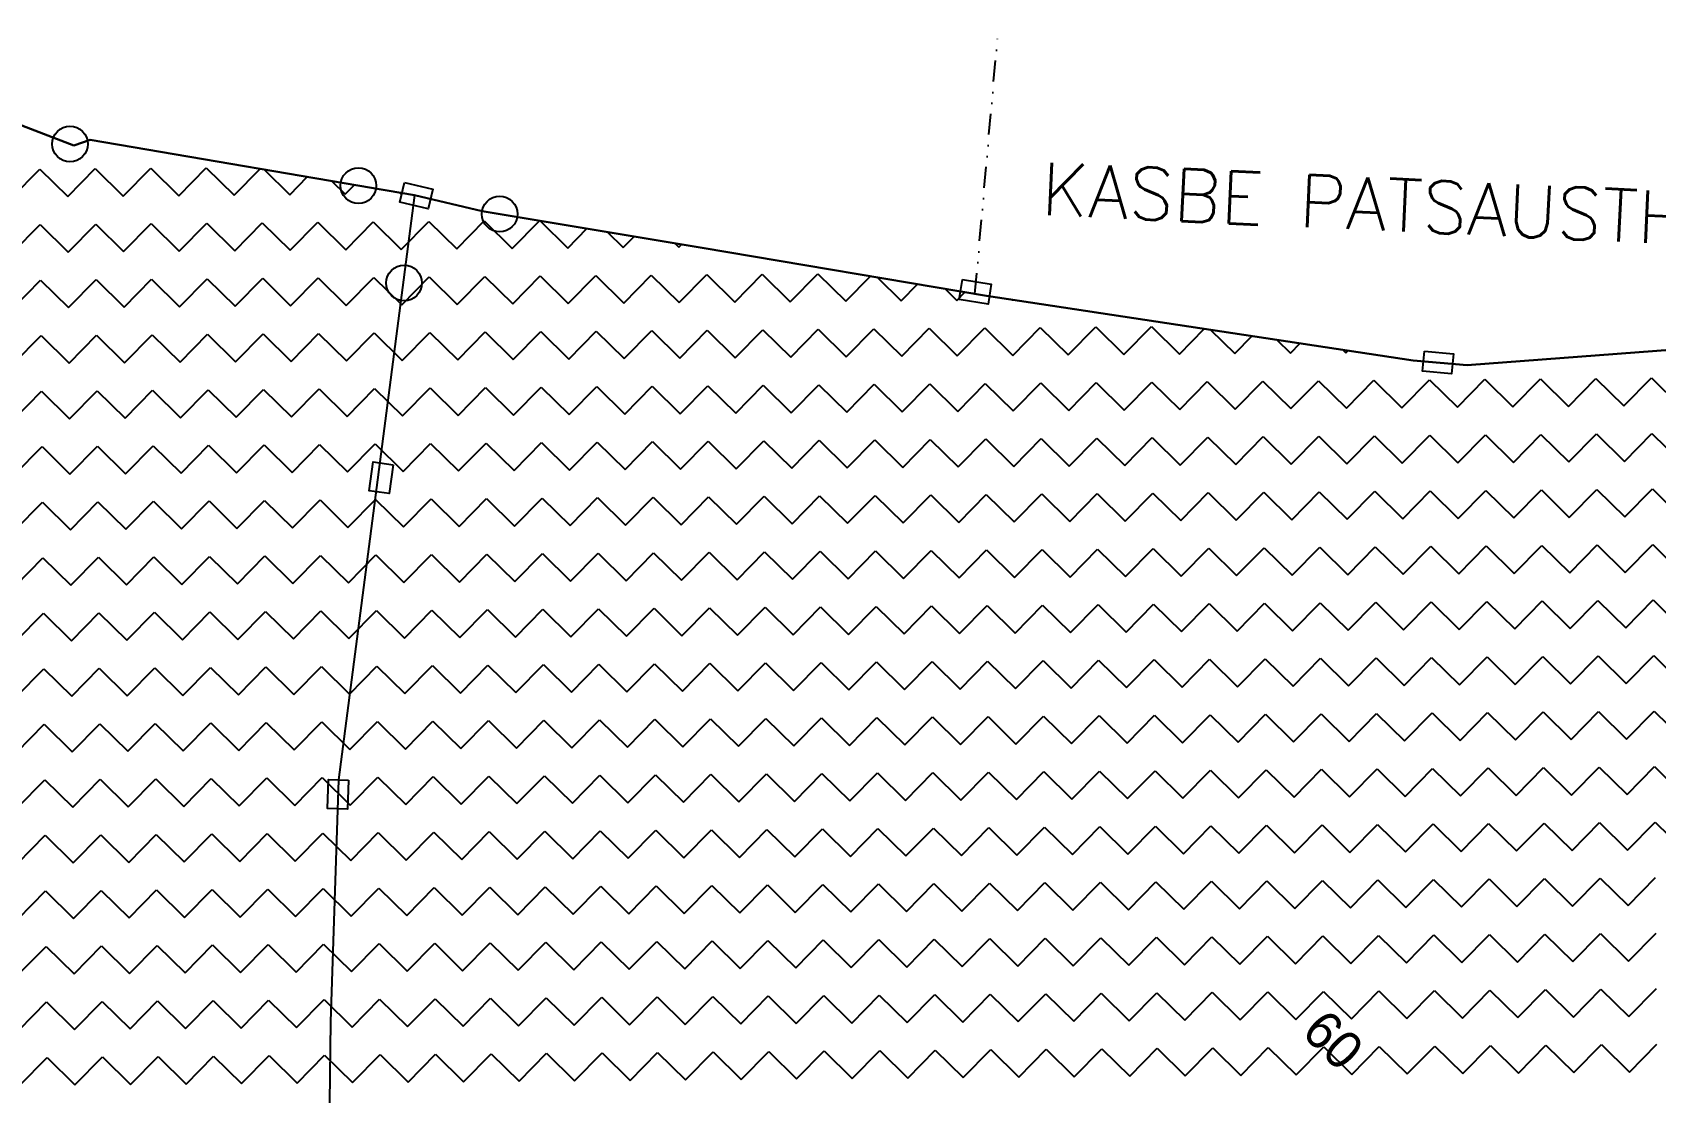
# Model space of a CAD drawing. Header units: metres. Extents: x 342804 to 346854, y 1762918 to 1765966.
# Drawn here: x 345422 to 345808.8, y 1765347.6 to 1765600.2 of the extents above; entities that cross this region are included whole.
import ezdxf

# ---------------------------------------------------------------- set-up
doc = ezdxf.new("R2010")
doc.units = ezdxf.units.M
doc.header["$MEASUREMENT"] = 0
doc.linetypes.add('DIVIDE', pattern=[1.25, 0.5, -0.25, 0, -0.25, 0, -0.25])
for name, color, linetype in [('POLY_HATCH', 12, 'Continuous'), ('POLY_PARCEL', 6, 'Continuous'), ('TEXT_MAPOUT', 7, 'Continuous'), ('TEXT_PARCEL', 7, 'Continuous'), ('V_BOUND_LINE', 7, 'Continuous'), ('V_DIVIDE_LINE', 7, 'DIVIDE')]:
    doc.layers.add(name, color=color, linetype=linetype)
doc.styles.get("Standard").update_dxf_attribs({"font": 'simplex.shx'})
doc.styles.add('TEXT_MAP', font='')
doc.styles.get('TEXT_MAP').set_extended_font_data('Kruti Dev 050')

msp = doc.modelspace()

# ---------------------------------------------------------------- linework, layer by layer
for points in [[(345510.63, 1765564.46), (345517.39, 1765562.87), (345516.29, 1765558.19), (345509.53, 1765559.78)], [(345643.61, 1765541.31), (345650.47, 1765540.25), (345649.74, 1765535.5), (345642.87, 1765536.57)], [(345753.71, 1765524.25), (345760.63, 1765523.62), (345760.19, 1765518.83), (345753.27, 1765519.47)], [(345507.94, 1765497.19), (345506.97, 1765490.31), (345502.21, 1765490.98), (345503.18, 1765497.86)], [(345497.32, 1765422.05), (345497.09, 1765415.11), (345492.29, 1765415.26), (345492.52, 1765422.2)]]:
    msp.add_lwpolyline(points, close=True)
for centre in [(345430.93, 1765573.63), (345499.67, 1765563.71), (345533.32, 1765556.94), (345510.55, 1765540.51)]:
    msp.add_circle(centre, 4.25)
at = {"layer": 'POLY_HATCH'}
for p, q in [((345431.83, 1765573.28), (345417.4, 1765578.84)), ((345435.74, 1765574.62), (345431.83, 1765573.28)), ((345513.02, 1765561.43), (345435.74, 1765574.62)), ((345529.19, 1765557.63), (345513.02, 1765561.43)), ((345581.58, 1765548.87), (345529.19, 1765557.63)), ((345649.33, 1765537.45), (345581.58, 1765548.87)), ((345751.04, 1765522.08), (345649.33, 1765537.45)), ((345763.94, 1765520.9), (345751.04, 1765522.08)), ((345820.57, 1765525.25), (345763.94, 1765520.9))]:
    msp.add_line(p, q, dxfattribs=at)
at = {"layer": 'POLY_HATCH', "linetype": 'Continuous'}
for p, q in [((345417.15, 1765560.99), (345423.71, 1765567.66)), ((345423.71, 1765567.66), (345430.38, 1765561.1)), ((345430.38, 1765561.1), (345436.94, 1765567.77)), ((345436.94, 1765567.77), (345443.61, 1765561.21)), ((345443.61, 1765561.21), (345450.17, 1765567.88)), ((345450.17, 1765567.88), (345456.84, 1765561.32)), ((345456.84, 1765561.32), (345463.4, 1765567.98)), ((345463.4, 1765567.98), (345470.07, 1765561.42)), ((345470.07, 1765561.42), (345476.25, 1765567.71)), ((345477.19, 1765567.55), (345483.3, 1765561.53)), ((345483.3, 1765561.53), (345487.49, 1765565.79)), ((345493.33, 1765564.79), (345496.53, 1765561.64)), ((345496.53, 1765561.64), (345498.73, 1765563.87)), ((345509.47, 1765562.04), (345509.76, 1765561.75)), ((345509.76, 1765561.75), (345509.97, 1765561.96)), ((345417.26, 1765547.76), (345423.82, 1765554.43)), ((345423.82, 1765554.43), (345430.49, 1765547.87)), ((345430.49, 1765547.87), (345437.05, 1765554.54)), ((345437.05, 1765554.54), (345443.72, 1765547.98)), ((345443.72, 1765547.98), (345450.28, 1765554.65)), ((345450.28, 1765554.65), (345456.95, 1765548.09)), ((345456.95, 1765548.09), (345463.51, 1765554.75)), ((345463.51, 1765554.75), (345470.18, 1765548.19)), ((345470.18, 1765548.19), (345476.74, 1765554.86)), ((345476.74, 1765554.86), (345483.41, 1765548.3)), ((345483.41, 1765548.3), (345489.97, 1765554.97)), ((345489.97, 1765554.97), (345496.64, 1765548.41)), ((345496.64, 1765548.41), (345503.2, 1765555.08)), ((345503.2, 1765555.08), (345509.87, 1765548.52)), ((345509.87, 1765548.52), (345516.43, 1765555.19)), ((345516.43, 1765555.19), (345523.1, 1765548.63)), ((345523.1, 1765548.63), (345529.66, 1765555.3)), ((345529.66, 1765555.3), (345536.33, 1765548.74)), ((345536.33, 1765548.74), (345542.84, 1765555.35)), ((345542.97, 1765555.33), (345549.56, 1765548.84)), ((345549.56, 1765548.84), (345554.11, 1765553.46)), ((345559.05, 1765552.64), (345562.79, 1765548.95)), ((345562.79, 1765548.95), (345565.38, 1765551.58)), ((345575.12, 1765549.95), (345576.02, 1765549.06)), ((345576.02, 1765549.06), (345576.65, 1765549.7)), ((345430.6, 1765534.64), (345437.16, 1765541.31)), ((345437.16, 1765541.31), (345443.83, 1765534.75)), ((345443.83, 1765534.75), (345450.39, 1765541.42)), ((345450.39, 1765541.42), (345457.06, 1765534.86)), ((345457.06, 1765534.86), (345463.62, 1765541.52)), ((345463.62, 1765541.52), (345470.29, 1765534.96)), ((345470.29, 1765534.96), (345476.85, 1765541.63)), ((345476.85, 1765541.63), (345483.52, 1765535.07)), ((345483.52, 1765535.07), (345490.08, 1765541.74)), ((345490.08, 1765541.74), (345496.75, 1765535.18)), ((345496.75, 1765535.18), (345503.31, 1765541.85)), ((345503.31, 1765541.85), (345509.98, 1765535.29)), ((345509.98, 1765535.29), (345516.54, 1765541.96)), ((345516.54, 1765541.96), (345523.21, 1765535.4)), ((345523.21, 1765535.4), (345529.77, 1765542.07)), ((345529.77, 1765542.07), (345536.44, 1765535.51)), ((345536.44, 1765535.51), (345543, 1765542.18)), ((345543, 1765542.18), (345549.67, 1765535.61)), ((345549.67, 1765535.61), (345556.23, 1765542.28)), ((345556.23, 1765542.28), (345562.9, 1765535.72)), ((345562.9, 1765535.72), (345569.46, 1765542.39)), ((345569.46, 1765542.39), (345576.13, 1765535.83)), ((345576.13, 1765535.83), (345582.69, 1765542.5)), ((345582.69, 1765542.5), (345589.36, 1765535.94)), ((345589.36, 1765535.94), (345595.92, 1765542.61)), ((345595.92, 1765542.61), (345602.59, 1765536.05)), ((345602.59, 1765536.05), (345609.15, 1765542.72)), ((345609.15, 1765542.72), (345615.82, 1765536.16)), ((345615.82, 1765536.16), (345621.68, 1765542.11)), ((345623.41, 1765541.82), (345629.05, 1765536.27)), ((345417.37, 1765534.53), (345423.93, 1765541.2)), ((345423.93, 1765541.2), (345430.6, 1765534.64)), ((345629.05, 1765536.27), (345632.93, 1765540.21)), ((345639.5, 1765539.11), (345642.28, 1765536.37)), ((345642.28, 1765536.37), (345644.19, 1765538.32)), ((345655.47, 1765536.52), (345655.51, 1765536.48)), ((345655.51, 1765536.48), (345655.54, 1765536.51)), ((345629.16, 1765523.04), (345635.72, 1765529.71)), ((345635.72, 1765529.71), (345642.39, 1765523.14)), ((345642.39, 1765523.14), (345648.95, 1765529.81)), ((345648.95, 1765529.81), (345655.62, 1765523.25)), ((345655.62, 1765523.25), (345662.18, 1765529.92)), ((345662.18, 1765529.92), (345668.85, 1765523.36)), ((345668.85, 1765523.36), (345675.41, 1765530.03)), ((345675.41, 1765530.03), (345682.08, 1765523.47)), ((345682.08, 1765523.47), (345688.64, 1765530.14)), ((345688.64, 1765530.14), (345695.31, 1765523.58)), ((345417.48, 1765521.3), (345424.04, 1765527.97)), ((345424.04, 1765527.97), (345430.71, 1765521.41)), ((345430.71, 1765521.41), (345437.27, 1765528.08)), ((345437.27, 1765528.08), (345443.94, 1765521.52)), ((345443.94, 1765521.52), (345450.5, 1765528.19)), ((345450.5, 1765528.19), (345457.17, 1765521.62)), ((345457.17, 1765521.62), (345463.73, 1765528.29)), ((345463.73, 1765528.29), (345470.4, 1765521.73)), ((345470.4, 1765521.73), (345476.96, 1765528.4)), ((345476.96, 1765528.4), (345483.63, 1765521.84)), ((345483.63, 1765521.84), (345490.19, 1765528.51)), ((345490.19, 1765528.51), (345496.86, 1765521.95)), ((345496.86, 1765521.95), (345503.42, 1765528.62)), ((345503.42, 1765528.62), (345510.09, 1765522.06)), ((345510.09, 1765522.06), (345516.65, 1765528.73)), ((345516.65, 1765528.73), (345523.32, 1765522.17)), ((345523.32, 1765522.17), (345529.88, 1765528.84)), ((345529.88, 1765528.84), (345536.55, 1765522.28)), ((345536.55, 1765522.28), (345543.11, 1765528.95)), ((345543.11, 1765528.95), (345549.78, 1765522.38)), ((345549.78, 1765522.38), (345556.34, 1765529.05)), ((345556.34, 1765529.05), (345563.01, 1765522.49)), ((345563.01, 1765522.49), (345569.57, 1765529.16)), ((345569.57, 1765529.16), (345576.24, 1765522.6)), ((345576.24, 1765522.6), (345582.8, 1765529.27)), ((345582.8, 1765529.27), (345589.47, 1765522.71)), ((345589.47, 1765522.71), (345596.03, 1765529.38)), ((345596.03, 1765529.38), (345602.7, 1765522.82)), ((345602.7, 1765522.82), (345609.26, 1765529.49)), ((345609.26, 1765529.49), (345615.93, 1765522.93)), ((345615.93, 1765522.93), (345622.49, 1765529.6)), ((345622.49, 1765529.6), (345629.16, 1765523.04)), ((345695.31, 1765523.58), (345701.24, 1765529.61)), ((345702.75, 1765529.38), (345708.54, 1765523.69)), ((345708.54, 1765523.69), (345712.67, 1765527.88)), ((345718.51, 1765527), (345721.77, 1765523.8)), ((345721.77, 1765523.8), (345724.09, 1765526.16)), ((345734.28, 1765524.62), (345735, 1765523.9)), ((345735, 1765523.9), (345735.52, 1765524.43)), ((345417.59, 1765508.07), (345424.15, 1765514.74)), ((345424.15, 1765514.74), (345430.82, 1765508.18)), ((345430.82, 1765508.18), (345437.38, 1765514.85)), ((345437.38, 1765514.85), (345444.05, 1765508.29)), ((345444.05, 1765508.29), (345450.61, 1765514.96)), ((345450.61, 1765514.96), (345457.28, 1765508.39)), ((345457.28, 1765508.39), (345463.84, 1765515.06)), ((345463.84, 1765515.06), (345470.51, 1765508.5)), ((345470.51, 1765508.5), (345477.07, 1765515.17)), ((345477.07, 1765515.17), (345483.74, 1765508.61)), ((345483.74, 1765508.61), (345490.3, 1765515.28)), ((345490.3, 1765515.28), (345496.97, 1765508.72)), ((345496.97, 1765508.72), (345503.53, 1765515.39)), ((345503.53, 1765515.39), (345510.2, 1765508.83)), ((345510.2, 1765508.83), (345516.76, 1765515.5)), ((345516.76, 1765515.5), (345523.43, 1765508.94)), ((345523.43, 1765508.94), (345529.99, 1765515.61)), ((345529.99, 1765515.61), (345536.66, 1765509.05)), ((345536.66, 1765509.05), (345543.22, 1765515.72)), ((345543.22, 1765515.72), (345549.89, 1765509.15)), ((345549.89, 1765509.15), (345556.45, 1765515.82)), ((345556.45, 1765515.82), (345563.12, 1765509.26)), ((345563.12, 1765509.26), (345569.68, 1765515.93)), ((345569.68, 1765515.93), (345576.35, 1765509.37)), ((345576.35, 1765509.37), (345582.91, 1765516.04)), ((345582.91, 1765516.04), (345589.58, 1765509.48)), ((345589.58, 1765509.48), (345596.14, 1765516.15)), ((345596.14, 1765516.15), (345602.81, 1765509.59)), ((345602.81, 1765509.59), (345609.37, 1765516.26)), ((345609.37, 1765516.26), (345616.04, 1765509.7)), ((345616.04, 1765509.7), (345622.6, 1765516.37)), ((345622.6, 1765516.37), (345629.27, 1765509.81)), ((345629.27, 1765509.81), (345635.83, 1765516.48)), ((345635.83, 1765516.48), (345642.5, 1765509.91)), ((345642.5, 1765509.91), (345649.06, 1765516.58)), ((345649.06, 1765516.58), (345655.73, 1765510.02)), ((345655.73, 1765510.02), (345662.29, 1765516.69)), ((345662.29, 1765516.69), (345668.96, 1765510.13)), ((345668.96, 1765510.13), (345675.52, 1765516.8)), ((345675.52, 1765516.8), (345682.19, 1765510.24)), ((345682.19, 1765510.24), (345688.75, 1765516.91)), ((345688.75, 1765516.91), (345695.42, 1765510.35)), ((345695.42, 1765510.35), (345701.98, 1765517.02)), ((345701.98, 1765517.02), (345708.65, 1765510.46)), ((345708.65, 1765510.46), (345715.21, 1765517.13)), ((345715.21, 1765517.13), (345721.88, 1765510.57)), ((345721.88, 1765510.57), (345728.44, 1765517.23)), ((345728.44, 1765517.23), (345735.11, 1765510.67)), ((345735.11, 1765510.67), (345741.67, 1765517.34)), ((345741.67, 1765517.34), (345748.34, 1765510.78)), ((345748.34, 1765510.78), (345754.9, 1765517.45)), ((345754.9, 1765517.45), (345761.57, 1765510.89)), ((345761.57, 1765510.89), (345768.13, 1765517.56)), ((345768.13, 1765517.56), (345774.8, 1765511)), ((345774.8, 1765511), (345781.36, 1765517.67)), ((345781.36, 1765517.67), (345788.03, 1765511.11)), ((345788.03, 1765511.11), (345794.59, 1765517.78)), ((345794.59, 1765517.78), (345801.26, 1765511.22)), ((345801.26, 1765511.22), (345807.82, 1765517.89)), ((345807.82, 1765517.89), (345814.49, 1765511.33)), ((345550, 1765495.92), (345556.56, 1765502.59)), ((345556.56, 1765502.59), (345563.23, 1765496.03)), ((345563.23, 1765496.03), (345569.79, 1765502.7)), ((345569.79, 1765502.7), (345576.46, 1765496.14)), ((345576.46, 1765496.14), (345583.02, 1765502.81)), ((345583.02, 1765502.81), (345589.69, 1765496.25)), ((345589.69, 1765496.25), (345596.25, 1765502.92)), ((345596.25, 1765502.92), (345602.92, 1765496.36)), ((345602.92, 1765496.36), (345609.48, 1765503.03)), ((345609.48, 1765503.03), (345616.15, 1765496.47)), ((345616.15, 1765496.47), (345622.71, 1765503.14)), ((345622.71, 1765503.14), (345629.38, 1765496.58)), ((345629.38, 1765496.58), (345635.94, 1765503.25)), ((345635.94, 1765503.25), (345642.61, 1765496.68)), ((345642.61, 1765496.68), (345649.17, 1765503.35)), ((345649.17, 1765503.35), (345655.84, 1765496.79)), ((345655.84, 1765496.79), (345662.4, 1765503.46)), ((345662.4, 1765503.46), (345669.07, 1765496.9)), ((345669.07, 1765496.9), (345675.63, 1765503.57)), ((345675.63, 1765503.57), (345682.3, 1765497.01)), ((345682.3, 1765497.01), (345688.86, 1765503.68)), ((345688.86, 1765503.68), (345695.53, 1765497.12)), ((345695.53, 1765497.12), (345702.09, 1765503.79)), ((345702.09, 1765503.79), (345708.76, 1765497.23)), ((345708.76, 1765497.23), (345715.32, 1765503.9)), ((345715.32, 1765503.9), (345721.99, 1765497.34)), ((345721.99, 1765497.34), (345728.55, 1765504)), ((345728.55, 1765504), (345735.22, 1765497.44)), ((345735.22, 1765497.44), (345741.78, 1765504.11)), ((345741.78, 1765504.11), (345748.45, 1765497.55)), ((345748.45, 1765497.55), (345755.01, 1765504.22)), ((345755.01, 1765504.22), (345761.68, 1765497.66)), ((345761.68, 1765497.66), (345768.24, 1765504.33)), ((345768.24, 1765504.33), (345774.91, 1765497.77)), ((345774.91, 1765497.77), (345781.47, 1765504.44)), ((345781.47, 1765504.44), (345788.14, 1765497.88)), ((345788.14, 1765497.88), (345794.7, 1765504.55)), ((345794.7, 1765504.55), (345801.37, 1765497.99)), ((345801.37, 1765497.99), (345807.93, 1765504.66)), ((345807.93, 1765504.66), (345814.6, 1765498.1)), ((345417.7, 1765494.84), (345424.26, 1765501.51)), ((345424.26, 1765501.51), (345430.93, 1765494.95)), ((345430.93, 1765494.95), (345437.49, 1765501.62)), ((345437.49, 1765501.62), (345444.16, 1765495.06)), ((345444.16, 1765495.06), (345450.72, 1765501.73)), ((345450.72, 1765501.73), (345457.39, 1765495.16)), ((345457.39, 1765495.16), (345463.95, 1765501.83)), ((345463.95, 1765501.83), (345470.62, 1765495.27)), ((345470.62, 1765495.27), (345477.18, 1765501.94)), ((345477.18, 1765501.94), (345483.85, 1765495.38)), ((345483.85, 1765495.38), (345490.41, 1765502.05)), ((345490.41, 1765502.05), (345497.08, 1765495.49)), ((345497.08, 1765495.49), (345503.64, 1765502.16)), ((345503.64, 1765502.16), (345510.31, 1765495.6)), ((345510.31, 1765495.6), (345516.87, 1765502.27)), ((345516.87, 1765502.27), (345523.54, 1765495.71)), ((345523.54, 1765495.71), (345530.1, 1765502.38)), ((345530.1, 1765502.38), (345536.77, 1765495.82)), ((345536.77, 1765495.82), (345543.33, 1765502.49)), ((345543.33, 1765502.49), (345550, 1765495.92)), ((345748.56, 1765484.32), (345755.12, 1765490.99)), ((345755.12, 1765490.99), (345761.79, 1765484.43)), ((345761.79, 1765484.43), (345768.35, 1765491.1)), ((345768.35, 1765491.1), (345775.02, 1765484.54)), ((345775.02, 1765484.54), (345781.58, 1765491.21)), ((345781.58, 1765491.21), (345788.25, 1765484.65)), ((345788.25, 1765484.65), (345794.81, 1765491.32)), ((345794.81, 1765491.32), (345801.48, 1765484.76)), ((345801.48, 1765484.76), (345808.04, 1765491.43)), ((345808.04, 1765491.43), (345814.71, 1765484.87)), ((345417.8, 1765481.61), (345424.36, 1765488.28)), ((345424.36, 1765488.28), (345431.03, 1765481.72)), ((345431.03, 1765481.72), (345437.6, 1765488.39)), ((345437.6, 1765488.39), (345444.26, 1765481.83)), ((345444.26, 1765481.83), (345450.83, 1765488.5)), ((345450.83, 1765488.5), (345457.49, 1765481.93)), ((345457.49, 1765481.93), (345464.06, 1765488.6)), ((345464.06, 1765488.6), (345470.72, 1765482.04)), ((345470.72, 1765482.04), (345477.29, 1765488.71)), ((345477.29, 1765488.71), (345483.95, 1765482.15)), ((345483.95, 1765482.15), (345490.52, 1765488.82)), ((345490.52, 1765488.82), (345497.18, 1765482.26)), ((345497.18, 1765482.26), (345503.75, 1765488.93)), ((345503.75, 1765488.93), (345510.41, 1765482.37)), ((345510.41, 1765482.37), (345516.98, 1765489.04)), ((345516.98, 1765489.04), (345523.64, 1765482.48)), ((345523.64, 1765482.48), (345530.21, 1765489.15)), ((345530.21, 1765489.15), (345536.87, 1765482.59)), ((345536.87, 1765482.59), (345543.44, 1765489.26)), ((345543.44, 1765489.26), (345550.1, 1765482.69)), ((345550.1, 1765482.69), (345556.67, 1765489.36)), ((345556.67, 1765489.36), (345563.33, 1765482.8)), ((345563.33, 1765482.8), (345569.9, 1765489.47)), ((345569.9, 1765489.47), (345576.57, 1765482.91)), ((345576.57, 1765482.91), (345583.13, 1765489.58)), ((345583.13, 1765489.58), (345589.8, 1765483.02)), ((345589.8, 1765483.02), (345596.36, 1765489.69)), ((345596.36, 1765489.69), (345603.03, 1765483.13)), ((345603.03, 1765483.13), (345609.59, 1765489.8)), ((345609.59, 1765489.8), (345616.26, 1765483.24)), ((345616.26, 1765483.24), (345622.82, 1765489.91)), ((345622.82, 1765489.91), (345629.49, 1765483.35)), ((345629.49, 1765483.35), (345636.05, 1765490.01)), ((345636.05, 1765490.01), (345642.72, 1765483.45)), ((345642.72, 1765483.45), (345649.28, 1765490.12)), ((345649.28, 1765490.12), (345655.95, 1765483.56)), ((345655.95, 1765483.56), (345662.51, 1765490.23)), ((345662.51, 1765490.23), (345669.18, 1765483.67)), ((345669.18, 1765483.67), (345675.74, 1765490.34)), ((345675.74, 1765490.34), (345682.41, 1765483.78)), ((345682.41, 1765483.78), (345688.97, 1765490.45)), ((345688.97, 1765490.45), (345695.64, 1765483.89)), ((345695.64, 1765483.89), (345702.2, 1765490.56)), ((345702.2, 1765490.56), (345708.87, 1765484)), ((345708.87, 1765484), (345715.43, 1765490.67)), ((345715.43, 1765490.67), (345722.1, 1765484.11)), ((345722.1, 1765484.11), (345728.66, 1765490.77)), ((345728.66, 1765490.77), (345735.33, 1765484.21)), ((345735.33, 1765484.21), (345741.89, 1765490.88)), ((345741.89, 1765490.88), (345748.56, 1765484.32)), ((345470.83, 1765468.81), (345477.39, 1765475.48)), ((345477.39, 1765475.48), (345484.06, 1765468.92)), ((345484.06, 1765468.92), (345490.62, 1765475.59)), ((345490.62, 1765475.59), (345497.29, 1765469.03)), ((345497.29, 1765469.03), (345503.85, 1765475.7)), ((345503.85, 1765475.7), (345510.52, 1765469.14)), ((345510.52, 1765469.14), (345517.08, 1765475.81)), ((345517.08, 1765475.81), (345523.75, 1765469.25)), ((345523.75, 1765469.25), (345530.31, 1765475.92)), ((345530.31, 1765475.92), (345536.98, 1765469.36)), ((345536.98, 1765469.36), (345543.54, 1765476.03)), ((345543.54, 1765476.03), (345550.21, 1765469.46)), ((345550.21, 1765469.46), (345556.77, 1765476.13)), ((345556.77, 1765476.13), (345563.44, 1765469.57)), ((345563.44, 1765469.57), (345570, 1765476.24)), ((345570, 1765476.24), (345576.67, 1765469.68)), ((345576.67, 1765469.68), (345583.23, 1765476.35)), ((345583.23, 1765476.35), (345589.9, 1765469.79)), ((345589.9, 1765469.79), (345596.46, 1765476.46)), ((345596.46, 1765476.46), (345603.13, 1765469.9)), ((345603.13, 1765469.9), (345609.69, 1765476.57)), ((345609.69, 1765476.57), (345616.36, 1765470.01)), ((345616.36, 1765470.01), (345622.92, 1765476.68)), ((345622.92, 1765476.68), (345629.59, 1765470.12)), ((345629.59, 1765470.12), (345636.15, 1765476.78)), ((345636.15, 1765476.78), (345642.82, 1765470.22)), ((345642.82, 1765470.22), (345649.38, 1765476.89)), ((345649.38, 1765476.89), (345656.05, 1765470.33)), ((345656.05, 1765470.33), (345662.61, 1765477)), ((345662.61, 1765477), (345669.28, 1765470.44)), ((345669.28, 1765470.44), (345675.84, 1765477.11)), ((345675.84, 1765477.11), (345682.51, 1765470.55)), ((345682.51, 1765470.55), (345689.07, 1765477.22)), ((345689.07, 1765477.22), (345695.74, 1765470.66)), ((345695.74, 1765470.66), (345702.3, 1765477.33)), ((345702.3, 1765477.33), (345708.97, 1765470.77)), ((345708.97, 1765470.77), (345715.54, 1765477.44)), ((345715.54, 1765477.44), (345722.2, 1765470.88)), ((345722.2, 1765470.88), (345728.77, 1765477.54)), ((345728.77, 1765477.54), (345735.43, 1765470.98)), ((345735.43, 1765470.98), (345742, 1765477.65)), ((345742, 1765477.65), (345748.66, 1765471.09)), ((345748.66, 1765471.09), (345755.23, 1765477.76)), ((345755.23, 1765477.76), (345761.89, 1765471.2)), ((345761.89, 1765471.2), (345768.46, 1765477.87)), ((345768.46, 1765477.87), (345775.12, 1765471.31)), ((345775.12, 1765471.31), (345781.69, 1765477.98)), ((345781.69, 1765477.98), (345788.35, 1765471.42)), ((345788.35, 1765471.42), (345794.92, 1765478.09)), ((345794.92, 1765478.09), (345801.58, 1765471.53)), ((345801.58, 1765471.53), (345808.15, 1765478.2)), ((345808.15, 1765478.2), (345814.81, 1765471.64)), ((345417.91, 1765468.38), (345424.47, 1765475.05)), ((345424.47, 1765475.05), (345431.14, 1765468.49)), ((345431.14, 1765468.49), (345437.7, 1765475.16)), ((345437.7, 1765475.16), (345444.37, 1765468.6)), ((345444.37, 1765468.6), (345450.93, 1765475.27)), ((345450.93, 1765475.27), (345457.6, 1765468.7)), ((345457.6, 1765468.7), (345464.16, 1765475.37)), ((345464.16, 1765475.37), (345470.83, 1765468.81)), ((345669.39, 1765457.21), (345675.95, 1765463.88)), ((345675.95, 1765463.88), (345682.62, 1765457.32)), ((345682.62, 1765457.32), (345689.18, 1765463.99)), ((345689.18, 1765463.99), (345695.85, 1765457.43)), ((345695.85, 1765457.43), (345702.41, 1765464.1)), ((345702.41, 1765464.1), (345709.08, 1765457.54)), ((345709.08, 1765457.54), (345715.64, 1765464.21)), ((345715.64, 1765464.21), (345722.31, 1765457.65)), ((345722.31, 1765457.65), (345728.87, 1765464.31)), ((345728.87, 1765464.31), (345735.54, 1765457.75)), ((345735.54, 1765457.75), (345742.1, 1765464.42)), ((345742.1, 1765464.42), (345748.77, 1765457.86)), ((345748.77, 1765457.86), (345755.33, 1765464.53)), ((345755.33, 1765464.53), (345762, 1765457.97)), ((345762, 1765457.97), (345768.56, 1765464.64)), ((345768.56, 1765464.64), (345775.23, 1765458.08)), ((345775.23, 1765458.08), (345781.79, 1765464.75)), ((345781.79, 1765464.75), (345788.46, 1765458.19)), ((345788.46, 1765458.19), (345795.02, 1765464.86)), ((345795.02, 1765464.86), (345801.69, 1765458.3)), ((345801.69, 1765458.3), (345808.25, 1765464.97)), ((345808.25, 1765464.97), (345814.92, 1765458.41)), ((345418.02, 1765455.15), (345424.58, 1765461.82)), ((345424.58, 1765461.82), (345431.25, 1765455.26)), ((345431.25, 1765455.26), (345437.81, 1765461.93)), ((345437.81, 1765461.93), (345444.48, 1765455.37)), ((345444.48, 1765455.37), (345451.04, 1765462.04)), ((345451.04, 1765462.04), (345457.71, 1765455.47)), ((345457.71, 1765455.47), (345464.27, 1765462.14)), ((345464.27, 1765462.14), (345470.94, 1765455.58)), ((345470.94, 1765455.58), (345477.5, 1765462.25)), ((345477.5, 1765462.25), (345484.17, 1765455.69)), ((345484.17, 1765455.69), (345490.73, 1765462.36)), ((345490.73, 1765462.36), (345497.4, 1765455.8)), ((345497.4, 1765455.8), (345503.96, 1765462.47)), ((345503.96, 1765462.47), (345510.63, 1765455.91)), ((345510.63, 1765455.91), (345517.19, 1765462.58)), ((345517.19, 1765462.58), (345523.86, 1765456.02)), ((345523.86, 1765456.02), (345530.42, 1765462.69)), ((345530.42, 1765462.69), (345537.09, 1765456.13)), ((345537.09, 1765456.13), (345543.65, 1765462.8)), ((345543.65, 1765462.8), (345550.32, 1765456.23)), ((345550.32, 1765456.23), (345556.88, 1765462.9)), ((345556.88, 1765462.9), (345563.55, 1765456.34)), ((345563.55, 1765456.34), (345570.11, 1765463.01)), ((345570.11, 1765463.01), (345576.78, 1765456.45)), ((345576.78, 1765456.45), (345583.34, 1765463.12)), ((345583.34, 1765463.12), (345590.01, 1765456.56)), ((345590.01, 1765456.56), (345596.57, 1765463.23)), ((345596.57, 1765463.23), (345603.24, 1765456.67)), ((345603.24, 1765456.67), (345609.8, 1765463.34)), ((345609.8, 1765463.34), (345616.47, 1765456.78)), ((345616.47, 1765456.78), (345623.03, 1765463.45)), ((345623.03, 1765463.45), (345629.7, 1765456.89)), ((345629.7, 1765456.89), (345636.26, 1765463.55)), ((345636.26, 1765463.55), (345642.93, 1765456.99)), ((345642.93, 1765456.99), (345649.49, 1765463.66)), ((345649.49, 1765463.66), (345656.16, 1765457.1)), ((345656.16, 1765457.1), (345662.72, 1765463.77)), ((345662.72, 1765463.77), (345669.39, 1765457.21)), ((345418.13, 1765441.92), (345424.69, 1765448.59)), ((345424.69, 1765448.59), (345431.36, 1765442.03)), ((345431.36, 1765442.03), (345437.92, 1765448.7)), ((345437.92, 1765448.7), (345444.59, 1765442.14)), ((345444.59, 1765442.14), (345451.15, 1765448.81)), ((345451.15, 1765448.81), (345457.82, 1765442.24)), ((345457.82, 1765442.24), (345464.38, 1765448.91)), ((345464.38, 1765448.91), (345471.05, 1765442.35)), ((345471.05, 1765442.35), (345477.61, 1765449.02)), ((345477.61, 1765449.02), (345484.28, 1765442.46)), ((345484.28, 1765442.46), (345490.84, 1765449.13)), ((345490.84, 1765449.13), (345497.51, 1765442.57)), ((345497.51, 1765442.57), (345504.07, 1765449.24)), ((345504.07, 1765449.24), (345510.74, 1765442.68)), ((345510.74, 1765442.68), (345517.3, 1765449.35)), ((345517.3, 1765449.35), (345523.97, 1765442.79)), ((345523.97, 1765442.79), (345530.53, 1765449.46)), ((345530.53, 1765449.46), (345537.2, 1765442.9)), ((345537.2, 1765442.9), (345543.76, 1765449.57)), ((345543.76, 1765449.57), (345550.43, 1765443)), ((345550.43, 1765443), (345556.99, 1765449.67)), ((345556.99, 1765449.67), (345563.66, 1765443.11)), ((345563.66, 1765443.11), (345570.22, 1765449.78)), ((345570.22, 1765449.78), (345576.89, 1765443.22)), ((345576.89, 1765443.22), (345583.45, 1765449.89)), ((345583.45, 1765449.89), (345590.12, 1765443.33)), ((345590.12, 1765443.33), (345596.68, 1765450)), ((345596.68, 1765450), (345603.35, 1765443.44)), ((345603.35, 1765443.44), (345609.91, 1765450.11)), ((345609.91, 1765450.11), (345616.58, 1765443.55)), ((345616.58, 1765443.55), (345623.14, 1765450.22)), ((345623.14, 1765450.22), (345629.81, 1765443.66)), ((345629.81, 1765443.66), (345636.37, 1765450.32)), ((345636.37, 1765450.32), (345643.04, 1765443.76)), ((345643.04, 1765443.76), (345649.6, 1765450.43)), ((345649.6, 1765450.43), (345656.27, 1765443.87)), ((345656.27, 1765443.87), (345662.83, 1765450.54)), ((345662.83, 1765450.54), (345669.5, 1765443.98)), ((345669.5, 1765443.98), (345676.06, 1765450.65)), ((345676.06, 1765450.65), (345682.73, 1765444.09)), ((345682.73, 1765444.09), (345689.29, 1765450.76)), ((345689.29, 1765450.76), (345695.96, 1765444.2)), ((345695.96, 1765444.2), (345702.52, 1765450.87)), ((345702.52, 1765450.87), (345709.19, 1765444.31)), ((345709.19, 1765444.31), (345715.75, 1765450.98)), ((345715.75, 1765450.98), (345722.42, 1765444.42)), ((345722.42, 1765444.42), (345728.98, 1765451.08)), ((345728.98, 1765451.08), (345735.65, 1765444.52)), ((345735.65, 1765444.52), (345742.21, 1765451.19)), ((345742.21, 1765451.19), (345748.88, 1765444.63)), ((345748.88, 1765444.63), (345755.44, 1765451.3)), ((345755.44, 1765451.3), (345762.11, 1765444.74)), ((345762.11, 1765444.74), (345768.67, 1765451.41)), ((345768.67, 1765451.41), (345775.34, 1765444.85)), ((345775.34, 1765444.85), (345781.9, 1765451.52)), ((345781.9, 1765451.52), (345788.57, 1765444.96)), ((345788.57, 1765444.96), (345795.13, 1765451.63)), ((345795.13, 1765451.63), (345801.8, 1765445.07)), ((345801.8, 1765445.07), (345808.36, 1765451.74)), ((345808.36, 1765451.74), (345815.03, 1765445.17)), ((345603.46, 1765430.21), (345610.02, 1765436.88)), ((345610.02, 1765436.88), (345616.69, 1765430.32)), ((345616.69, 1765430.32), (345623.25, 1765436.99)), ((345623.25, 1765436.99), (345629.92, 1765430.43)), ((345629.92, 1765430.43), (345636.48, 1765437.09)), ((345636.48, 1765437.09), (345643.15, 1765430.53)), ((345643.15, 1765430.53), (345649.71, 1765437.2)), ((345649.71, 1765437.2), (345656.38, 1765430.64)), ((345656.38, 1765430.64), (345662.94, 1765437.31)), ((345662.94, 1765437.31), (345669.61, 1765430.75)), ((345669.61, 1765430.75), (345676.17, 1765437.42)), ((345676.17, 1765437.42), (345682.84, 1765430.86)), ((345682.84, 1765430.86), (345689.4, 1765437.53)), ((345689.4, 1765437.53), (345696.07, 1765430.97)), ((345696.07, 1765430.97), (345702.63, 1765437.64)), ((345702.63, 1765437.64), (345709.3, 1765431.08)), ((345709.3, 1765431.08), (345715.86, 1765437.75)), ((345715.86, 1765437.75), (345722.53, 1765431.19)), ((345722.53, 1765431.19), (345729.09, 1765437.85)), ((345729.09, 1765437.85), (345735.76, 1765431.29)), ((345735.76, 1765431.29), (345742.32, 1765437.96)), ((345742.32, 1765437.96), (345748.99, 1765431.4)), ((345748.99, 1765431.4), (345755.55, 1765438.07)), ((345755.55, 1765438.07), (345762.22, 1765431.51)), ((345762.22, 1765431.51), (345768.78, 1765438.18)), ((345768.78, 1765438.18), (345775.45, 1765431.62)), ((345775.45, 1765431.62), (345782.01, 1765438.29)), ((345782.01, 1765438.29), (345788.68, 1765431.73)), ((345788.68, 1765431.73), (345795.24, 1765438.4)), ((345795.24, 1765438.4), (345801.91, 1765431.84)), ((345801.91, 1765431.84), (345808.47, 1765438.51)), ((345808.47, 1765438.51), (345815.14, 1765431.94)), ((345418.24, 1765428.69), (345424.8, 1765435.36)), ((345424.8, 1765435.36), (345431.47, 1765428.8)), ((345431.47, 1765428.8), (345438.03, 1765435.47)), ((345438.03, 1765435.47), (345444.7, 1765428.91)), ((345444.7, 1765428.91), (345451.26, 1765435.58)), ((345451.26, 1765435.58), (345457.93, 1765429.01)), ((345457.93, 1765429.01), (345464.49, 1765435.68)), ((345464.49, 1765435.68), (345471.16, 1765429.12)), ((345471.16, 1765429.12), (345477.72, 1765435.79)), ((345477.72, 1765435.79), (345484.39, 1765429.23)), ((345484.39, 1765429.23), (345490.95, 1765435.9)), ((345490.95, 1765435.9), (345497.62, 1765429.34)), ((345497.62, 1765429.34), (345504.18, 1765436.01)), ((345504.18, 1765436.01), (345510.85, 1765429.45)), ((345510.85, 1765429.45), (345517.41, 1765436.12)), ((345517.41, 1765436.12), (345524.08, 1765429.56)), ((345524.08, 1765429.56), (345530.64, 1765436.23)), ((345530.64, 1765436.23), (345537.31, 1765429.67)), ((345537.31, 1765429.67), (345543.87, 1765436.33)), ((345543.87, 1765436.33), (345550.54, 1765429.77)), ((345550.54, 1765429.77), (345557.1, 1765436.44)), ((345557.1, 1765436.44), (345563.77, 1765429.88)), ((345563.77, 1765429.88), (345570.33, 1765436.55)), ((345570.33, 1765436.55), (345577, 1765429.99)), ((345577, 1765429.99), (345583.56, 1765436.66)), ((345583.56, 1765436.66), (345590.23, 1765430.1)), ((345590.23, 1765430.1), (345596.79, 1765436.77)), ((345596.79, 1765436.77), (345603.46, 1765430.21)), ((345802.02, 1765418.61), (345808.58, 1765425.28)), ((345808.58, 1765425.28), (345815.25, 1765418.71)), ((345418.35, 1765415.46), (345424.91, 1765422.13)), ((345424.91, 1765422.13), (345431.58, 1765415.57)), ((345431.58, 1765415.57), (345438.14, 1765422.24)), ((345438.14, 1765422.24), (345444.81, 1765415.68)), ((345444.81, 1765415.68), (345451.37, 1765422.35)), ((345451.37, 1765422.35), (345458.04, 1765415.78)), ((345458.04, 1765415.78), (345464.6, 1765422.45)), ((345464.6, 1765422.45), (345471.27, 1765415.89)), ((345471.27, 1765415.89), (345477.83, 1765422.56)), ((345477.83, 1765422.56), (345484.5, 1765416)), ((345484.5, 1765416), (345491.06, 1765422.67)), ((345491.06, 1765422.67), (345497.73, 1765416.11)), ((345497.73, 1765416.11), (345504.29, 1765422.78)), ((345504.29, 1765422.78), (345510.96, 1765416.22)), ((345510.96, 1765416.22), (345517.52, 1765422.89)), ((345517.52, 1765422.89), (345524.19, 1765416.33)), ((345524.19, 1765416.33), (345530.75, 1765423)), ((345530.75, 1765423), (345537.42, 1765416.44)), ((345537.42, 1765416.44), (345543.98, 1765423.1)), ((345543.98, 1765423.1), (345550.65, 1765416.54)), ((345550.65, 1765416.54), (345557.21, 1765423.21)), ((345557.21, 1765423.21), (345563.88, 1765416.65)), ((345563.88, 1765416.65), (345570.44, 1765423.32)), ((345570.44, 1765423.32), (345577.11, 1765416.76)), ((345577.11, 1765416.76), (345583.67, 1765423.43)), ((345583.67, 1765423.43), (345590.34, 1765416.87)), ((345590.34, 1765416.87), (345596.9, 1765423.54)), ((345596.9, 1765423.54), (345603.57, 1765416.98)), ((345603.57, 1765416.98), (345610.13, 1765423.65)), ((345610.13, 1765423.65), (345616.8, 1765417.09)), ((345616.8, 1765417.09), (345623.36, 1765423.76)), ((345623.36, 1765423.76), (345630.03, 1765417.2)), ((345630.03, 1765417.2), (345636.59, 1765423.86)), ((345636.59, 1765423.86), (345643.26, 1765417.3)), ((345643.26, 1765417.3), (345649.82, 1765423.97)), ((345649.82, 1765423.97), (345656.49, 1765417.41)), ((345656.49, 1765417.41), (345663.05, 1765424.08)), ((345663.05, 1765424.08), (345669.72, 1765417.52)), ((345669.72, 1765417.52), (345676.28, 1765424.19)), ((345676.28, 1765424.19), (345682.95, 1765417.63)), ((345682.95, 1765417.63), (345689.51, 1765424.3)), ((345689.51, 1765424.3), (345696.18, 1765417.74)), ((345696.18, 1765417.74), (345702.74, 1765424.41)), ((345702.74, 1765424.41), (345709.41, 1765417.85)), ((345709.41, 1765417.85), (345715.97, 1765424.52)), ((345715.97, 1765424.52), (345722.64, 1765417.96)), ((345722.64, 1765417.96), (345729.2, 1765424.62)), ((345729.2, 1765424.62), (345735.87, 1765418.06)), ((345735.87, 1765418.06), (345742.43, 1765424.73)), ((345742.43, 1765424.73), (345749.1, 1765418.17)), ((345749.1, 1765418.17), (345755.66, 1765424.84)), ((345755.66, 1765424.84), (345762.33, 1765418.28)), ((345762.33, 1765418.28), (345768.89, 1765424.95)), ((345768.89, 1765424.95), (345775.56, 1765418.39)), ((345775.56, 1765418.39), (345782.12, 1765425.06)), ((345782.12, 1765425.06), (345788.79, 1765418.5)), ((345788.79, 1765418.5), (345795.35, 1765425.17)), ((345795.35, 1765425.17), (345802.02, 1765418.61)), ((345524.3, 1765403.1), (345530.86, 1765409.77)), ((345530.86, 1765409.77), (345537.53, 1765403.21)), ((345537.53, 1765403.21), (345544.09, 1765409.87)), ((345544.09, 1765409.87), (345550.76, 1765403.31)), ((345550.76, 1765403.31), (345557.32, 1765409.98)), ((345557.32, 1765409.98), (345563.99, 1765403.42)), ((345563.99, 1765403.42), (345570.55, 1765410.09)), ((345570.55, 1765410.09), (345577.22, 1765403.53)), ((345577.22, 1765403.53), (345583.78, 1765410.2)), ((345583.78, 1765410.2), (345590.45, 1765403.64)), ((345590.45, 1765403.64), (345597.01, 1765410.31)), ((345597.01, 1765410.31), (345603.68, 1765403.75)), ((345603.68, 1765403.75), (345610.24, 1765410.42)), ((345610.24, 1765410.42), (345616.91, 1765403.86)), ((345616.91, 1765403.86), (345623.47, 1765410.53)), ((345623.47, 1765410.53), (345630.14, 1765403.97)), ((345630.14, 1765403.97), (345636.7, 1765410.63)), ((345636.7, 1765410.63), (345643.37, 1765404.07)), ((345643.37, 1765404.07), (345649.93, 1765410.74)), ((345649.93, 1765410.74), (345656.6, 1765404.18)), ((345656.6, 1765404.18), (345663.16, 1765410.85)), ((345663.16, 1765410.85), (345669.83, 1765404.29)), ((345669.83, 1765404.29), (345676.39, 1765410.96)), ((345676.39, 1765410.96), (345683.06, 1765404.4)), ((345683.06, 1765404.4), (345689.62, 1765411.07)), ((345689.62, 1765411.07), (345696.29, 1765404.51)), ((345696.29, 1765404.51), (345702.85, 1765411.18)), ((345702.85, 1765411.18), (345709.52, 1765404.62)), ((345709.52, 1765404.62), (345716.08, 1765411.29)), ((345716.08, 1765411.29), (345722.75, 1765404.73)), ((345722.75, 1765404.73), (345729.31, 1765411.39)), ((345729.31, 1765411.39), (345735.98, 1765404.83)), ((345735.98, 1765404.83), (345742.54, 1765411.5)), ((345742.54, 1765411.5), (345749.21, 1765404.94)), ((345749.21, 1765404.94), (345755.77, 1765411.61)), ((345755.77, 1765411.61), (345762.44, 1765405.05)), ((345762.44, 1765405.05), (345769, 1765411.72)), ((345769, 1765411.72), (345775.67, 1765405.16)), ((345775.67, 1765405.16), (345782.23, 1765411.83)), ((345782.23, 1765411.83), (345788.9, 1765405.27)), ((345788.9, 1765405.27), (345795.46, 1765411.94)), ((345795.46, 1765411.94), (345802.13, 1765405.38)), ((345802.13, 1765405.38), (345808.69, 1765412.05)), ((345808.69, 1765412.05), (345815.36, 1765405.48)), ((345418.46, 1765402.23), (345425.02, 1765408.9)), ((345425.02, 1765408.9), (345431.69, 1765402.34)), ((345431.69, 1765402.34), (345438.25, 1765409.01)), ((345438.25, 1765409.01), (345444.92, 1765402.45)), ((345444.92, 1765402.45), (345451.48, 1765409.12)), ((345451.48, 1765409.12), (345458.15, 1765402.55)), ((345458.15, 1765402.55), (345464.71, 1765409.22)), ((345464.71, 1765409.22), (345471.38, 1765402.66)), ((345471.38, 1765402.66), (345477.94, 1765409.33)), ((345477.94, 1765409.33), (345484.61, 1765402.77)), ((345484.61, 1765402.77), (345491.17, 1765409.44)), ((345491.17, 1765409.44), (345497.84, 1765402.88)), ((345497.84, 1765402.88), (345504.4, 1765409.55)), ((345504.4, 1765409.55), (345511.07, 1765402.99)), ((345511.07, 1765402.99), (345517.63, 1765409.66)), ((345517.63, 1765409.66), (345524.3, 1765403.1)), ((345722.86, 1765391.49), (345729.42, 1765398.16)), ((345729.42, 1765398.16), (345736.09, 1765391.6)), ((345736.09, 1765391.6), (345742.65, 1765398.27)), ((345742.65, 1765398.27), (345749.32, 1765391.71)), ((345749.32, 1765391.71), (345755.88, 1765398.38)), ((345755.88, 1765398.38), (345762.55, 1765391.82)), ((345762.55, 1765391.82), (345769.11, 1765398.49)), ((345769.11, 1765398.49), (345775.78, 1765391.93)), ((345775.78, 1765391.93), (345782.34, 1765398.6)), ((345782.34, 1765398.6), (345789.01, 1765392.04)), ((345789.01, 1765392.04), (345795.57, 1765398.71)), ((345795.57, 1765398.71), (345802.24, 1765392.15)), ((345802.24, 1765392.15), (345808.8, 1765398.82)), ((345418.56, 1765389), (345425.12, 1765395.67)), ((345425.12, 1765395.67), (345431.79, 1765389.11)), ((345431.79, 1765389.11), (345438.35, 1765395.78)), ((345438.35, 1765395.78), (345445.02, 1765389.22)), ((345445.02, 1765389.22), (345451.58, 1765395.88)), ((345451.58, 1765395.88), (345458.25, 1765389.32)), ((345458.25, 1765389.32), (345464.81, 1765395.99)), ((345464.81, 1765395.99), (345471.48, 1765389.43)), ((345471.48, 1765389.43), (345478.04, 1765396.1)), ((345478.04, 1765396.1), (345484.71, 1765389.54)), ((345484.71, 1765389.54), (345491.28, 1765396.21)), ((345491.28, 1765396.21), (345497.94, 1765389.65)), ((345497.94, 1765389.65), (345504.51, 1765396.32)), ((345504.51, 1765396.32), (345511.17, 1765389.76)), ((345511.17, 1765389.76), (345517.74, 1765396.43)), ((345517.74, 1765396.43), (345524.4, 1765389.87)), ((345524.4, 1765389.87), (345530.97, 1765396.54)), ((345530.97, 1765396.54), (345537.63, 1765389.98)), ((345537.63, 1765389.98), (345544.2, 1765396.64)), ((345544.2, 1765396.64), (345550.86, 1765390.08)), ((345550.86, 1765390.08), (345557.43, 1765396.75)), ((345557.43, 1765396.75), (345564.09, 1765390.19)), ((345564.09, 1765390.19), (345570.66, 1765396.86)), ((345570.66, 1765396.86), (345577.32, 1765390.3)), ((345577.32, 1765390.3), (345583.89, 1765396.97)), ((345583.89, 1765396.97), (345590.55, 1765390.41)), ((345590.55, 1765390.41), (345597.12, 1765397.08)), ((345597.12, 1765397.08), (345603.78, 1765390.52)), ((345603.78, 1765390.52), (345610.35, 1765397.19)), ((345610.35, 1765397.19), (345617.01, 1765390.63)), ((345617.01, 1765390.63), (345623.58, 1765397.3)), ((345623.58, 1765397.3), (345630.25, 1765390.74)), ((345630.25, 1765390.74), (345636.81, 1765397.4)), ((345636.81, 1765397.4), (345643.48, 1765390.84)), ((345643.48, 1765390.84), (345650.04, 1765397.51)), ((345650.04, 1765397.51), (345656.71, 1765390.95)), ((345656.71, 1765390.95), (345663.27, 1765397.62)), ((345663.27, 1765397.62), (345669.94, 1765391.06)), ((345669.94, 1765391.06), (345676.5, 1765397.73)), ((345676.5, 1765397.73), (345683.17, 1765391.17)), ((345683.17, 1765391.17), (345689.73, 1765397.84)), ((345689.73, 1765397.84), (345696.4, 1765391.28)), ((345696.4, 1765391.28), (345702.96, 1765397.95)), ((345702.96, 1765397.95), (345709.63, 1765391.39)), ((345709.63, 1765391.39), (345716.19, 1765398.06)), ((345716.19, 1765398.06), (345722.86, 1765391.49)), ((345445.13, 1765375.99), (345451.69, 1765382.65)), ((345451.69, 1765382.65), (345458.36, 1765376.09)), ((345458.36, 1765376.09), (345464.92, 1765382.76)), ((345464.92, 1765382.76), (345471.59, 1765376.2)), ((345471.59, 1765376.2), (345478.15, 1765382.87)), ((345478.15, 1765382.87), (345484.82, 1765376.31)), ((345484.82, 1765376.31), (345491.38, 1765382.98)), ((345491.38, 1765382.98), (345498.05, 1765376.42)), ((345498.05, 1765376.42), (345504.61, 1765383.09)), ((345504.61, 1765383.09), (345511.28, 1765376.53)), ((345511.28, 1765376.53), (345517.84, 1765383.2)), ((345517.84, 1765383.2), (345524.51, 1765376.64)), ((345524.51, 1765376.64), (345531.07, 1765383.31)), ((345531.07, 1765383.31), (345537.74, 1765376.75)), ((345537.74, 1765376.75), (345544.3, 1765383.41)), ((345544.3, 1765383.41), (345550.97, 1765376.85)), ((345550.97, 1765376.85), (345557.53, 1765383.52)), ((345557.53, 1765383.52), (345564.2, 1765376.96)), ((345564.2, 1765376.96), (345570.76, 1765383.63)), ((345570.76, 1765383.63), (345577.43, 1765377.07)), ((345577.43, 1765377.07), (345583.99, 1765383.74)), ((345583.99, 1765383.74), (345590.66, 1765377.18)), ((345590.66, 1765377.18), (345597.22, 1765383.85)), ((345597.22, 1765383.85), (345603.89, 1765377.29)), ((345603.89, 1765377.29), (345610.45, 1765383.96)), ((345610.45, 1765383.96), (345617.12, 1765377.4)), ((345617.12, 1765377.4), (345623.68, 1765384.07)), ((345623.68, 1765384.07), (345630.35, 1765377.51)), ((345630.35, 1765377.51), (345636.91, 1765384.17)), ((345636.91, 1765384.17), (345643.58, 1765377.61)), ((345643.58, 1765377.61), (345650.14, 1765384.28)), ((345650.14, 1765384.28), (345656.81, 1765377.72)), ((345656.81, 1765377.72), (345663.37, 1765384.39)), ((345663.37, 1765384.39), (345670.04, 1765377.83)), ((345670.04, 1765377.83), (345676.6, 1765384.5)), ((345676.6, 1765384.5), (345683.27, 1765377.94)), ((345683.27, 1765377.94), (345689.83, 1765384.61)), ((345689.83, 1765384.61), (345696.5, 1765378.05)), ((345696.5, 1765378.05), (345703.06, 1765384.72)), ((345703.06, 1765384.72), (345709.73, 1765378.16)), ((345709.73, 1765378.16), (345716.29, 1765384.83)), ((345716.29, 1765384.83), (345722.96, 1765378.26)), ((345722.96, 1765378.26), (345729.52, 1765384.93)), ((345729.52, 1765384.93), (345736.19, 1765378.37)), ((345736.19, 1765378.37), (345742.75, 1765385.04)), ((345742.75, 1765385.04), (345749.42, 1765378.48)), ((345749.42, 1765378.48), (345755.99, 1765385.15)), ((345755.99, 1765385.15), (345762.65, 1765378.59)), ((345762.65, 1765378.59), (345769.22, 1765385.26)), ((345769.22, 1765385.26), (345775.88, 1765378.7)), ((345775.88, 1765378.7), (345782.45, 1765385.37)), ((345782.45, 1765385.37), (345789.11, 1765378.81)), ((345789.11, 1765378.81), (345795.68, 1765385.48)), ((345795.68, 1765385.48), (345802.34, 1765378.92)), ((345802.34, 1765378.92), (345808.91, 1765385.59)), ((345418.67, 1765375.77), (345425.23, 1765382.44)), ((345425.23, 1765382.44), (345431.9, 1765375.88)), ((345431.9, 1765375.88), (345438.46, 1765382.55)), ((345438.46, 1765382.55), (345445.13, 1765375.99)), ((345643.69, 1765364.38), (345650.25, 1765371.05)), ((345650.25, 1765371.05), (345656.92, 1765364.49)), ((345656.92, 1765364.49), (345663.48, 1765371.16)), ((345663.48, 1765371.16), (345670.15, 1765364.6)), ((345670.15, 1765364.6), (345676.71, 1765371.27)), ((345676.71, 1765371.27), (345683.38, 1765364.71)), ((345683.38, 1765364.71), (345689.94, 1765371.38)), ((345689.94, 1765371.38), (345696.61, 1765364.82)), ((345696.61, 1765364.82), (345703.17, 1765371.49)), ((345703.17, 1765371.49), (345709.84, 1765364.93)), ((345709.84, 1765364.93), (345716.4, 1765371.6)), ((345716.4, 1765371.6), (345723.07, 1765365.03)), ((345723.07, 1765365.03), (345729.63, 1765371.7)), ((345729.63, 1765371.7), (345736.3, 1765365.14)), ((345736.3, 1765365.14), (345742.86, 1765371.81)), ((345742.86, 1765371.81), (345749.53, 1765365.25)), ((345749.53, 1765365.25), (345756.09, 1765371.92)), ((345756.09, 1765371.92), (345762.76, 1765365.36)), ((345762.76, 1765365.36), (345769.32, 1765372.03)), ((345769.32, 1765372.03), (345775.99, 1765365.47)), ((345775.99, 1765365.47), (345782.55, 1765372.14)), ((345782.55, 1765372.14), (345789.22, 1765365.58)), ((345789.22, 1765365.58), (345795.78, 1765372.25)), ((345795.78, 1765372.25), (345802.45, 1765365.69)), ((345802.45, 1765365.69), (345809.01, 1765372.36)), ((345418.78, 1765362.54), (345425.34, 1765369.21)), ((345425.34, 1765369.21), (345432.01, 1765362.65)), ((345432.01, 1765362.65), (345438.57, 1765369.32)), ((345438.57, 1765369.32), (345445.24, 1765362.76)), ((345445.24, 1765362.76), (345451.8, 1765369.42)), ((345451.8, 1765369.42), (345458.47, 1765362.86)), ((345458.47, 1765362.86), (345465.03, 1765369.53)), ((345465.03, 1765369.53), (345471.7, 1765362.97)), ((345471.7, 1765362.97), (345478.26, 1765369.64)), ((345478.26, 1765369.64), (345484.93, 1765363.08)), ((345484.93, 1765363.08), (345491.49, 1765369.75)), ((345491.49, 1765369.75), (345498.16, 1765363.19)), ((345498.16, 1765363.19), (345504.72, 1765369.86)), ((345504.72, 1765369.86), (345511.39, 1765363.3)), ((345511.39, 1765363.3), (345517.95, 1765369.97)), ((345517.95, 1765369.97), (345524.62, 1765363.41)), ((345524.62, 1765363.41), (345531.18, 1765370.08)), ((345531.18, 1765370.08), (345537.85, 1765363.52)), ((345537.85, 1765363.52), (345544.41, 1765370.18)), ((345544.41, 1765370.18), (345551.08, 1765363.62)), ((345551.08, 1765363.62), (345557.64, 1765370.29)), ((345557.64, 1765370.29), (345564.31, 1765363.73)), ((345564.31, 1765363.73), (345570.87, 1765370.4)), ((345570.87, 1765370.4), (345577.54, 1765363.84)), ((345577.54, 1765363.84), (345584.1, 1765370.51)), ((345584.1, 1765370.51), (345590.77, 1765363.95)), ((345590.77, 1765363.95), (345597.33, 1765370.62)), ((345597.33, 1765370.62), (345604, 1765364.06)), ((345604, 1765364.06), (345610.56, 1765370.73)), ((345610.56, 1765370.73), (345617.23, 1765364.17)), ((345617.23, 1765364.17), (345623.79, 1765370.84)), ((345623.79, 1765370.84), (345630.46, 1765364.28)), ((345630.46, 1765364.28), (345637.02, 1765370.94)), ((345637.02, 1765370.94), (345643.69, 1765364.38)), ((345418.89, 1765349.31), (345425.45, 1765355.98)), ((345425.45, 1765355.98), (345432.12, 1765349.42)), ((345432.12, 1765349.42), (345438.68, 1765356.09)), ((345438.68, 1765356.09), (345445.35, 1765349.53)), ((345445.35, 1765349.53), (345451.91, 1765356.19)), ((345451.91, 1765356.19), (345458.58, 1765349.63)), ((345458.58, 1765349.63), (345465.14, 1765356.3)), ((345465.14, 1765356.3), (345471.81, 1765349.74)), ((345471.81, 1765349.74), (345478.37, 1765356.41)), ((345478.37, 1765356.41), (345485.04, 1765349.85)), ((345485.04, 1765349.85), (345491.6, 1765356.52)), ((345491.6, 1765356.52), (345498.27, 1765349.96)), ((345498.27, 1765349.96), (345504.83, 1765356.63)), ((345504.83, 1765356.63), (345511.5, 1765350.07)), ((345511.5, 1765350.07), (345518.06, 1765356.74)), ((345518.06, 1765356.74), (345524.73, 1765350.18)), ((345524.73, 1765350.18), (345531.29, 1765356.85)), ((345531.29, 1765356.85), (345537.96, 1765350.29)), ((345537.96, 1765350.29), (345544.52, 1765356.95)), ((345544.52, 1765356.95), (345551.19, 1765350.39)), ((345551.19, 1765350.39), (345557.75, 1765357.06)), ((345557.75, 1765357.06), (345564.42, 1765350.5)), ((345564.42, 1765350.5), (345570.98, 1765357.17)), ((345570.98, 1765357.17), (345577.65, 1765350.61)), ((345577.65, 1765350.61), (345584.21, 1765357.28)), ((345584.21, 1765357.28), (345590.88, 1765350.72)), ((345590.88, 1765350.72), (345597.44, 1765357.39)), ((345597.44, 1765357.39), (345604.11, 1765350.83)), ((345604.11, 1765350.83), (345610.67, 1765357.5)), ((345610.67, 1765357.5), (345617.34, 1765350.94)), ((345617.34, 1765350.94), (345623.9, 1765357.61)), ((345623.9, 1765357.61), (345630.57, 1765351.04)), ((345630.57, 1765351.04), (345637.13, 1765357.71)), ((345637.13, 1765357.71), (345643.8, 1765351.15)), ((345643.8, 1765351.15), (345650.36, 1765357.82)), ((345650.36, 1765357.82), (345657.03, 1765351.26)), ((345657.03, 1765351.26), (345663.59, 1765357.93)), ((345663.59, 1765357.93), (345670.26, 1765351.37)), ((345670.26, 1765351.37), (345676.82, 1765358.04)), ((345676.82, 1765358.04), (345683.49, 1765351.48)), ((345683.49, 1765351.48), (345690.05, 1765358.15)), ((345690.05, 1765358.15), (345696.72, 1765351.59)), ((345696.72, 1765351.59), (345703.28, 1765358.26)), ((345703.28, 1765358.26), (345709.95, 1765351.7)), ((345709.95, 1765351.7), (345716.51, 1765358.37)), ((345716.51, 1765358.37), (345723.18, 1765351.8)), ((345723.18, 1765351.8), (345729.74, 1765358.47)), ((345729.74, 1765358.47), (345736.41, 1765351.91)), ((345736.41, 1765351.91), (345742.97, 1765358.58)), ((345742.97, 1765358.58), (345749.64, 1765352.02)), ((345749.64, 1765352.02), (345756.2, 1765358.69)), ((345756.2, 1765358.69), (345762.87, 1765352.13)), ((345762.87, 1765352.13), (345769.43, 1765358.8)), ((345769.43, 1765358.8), (345776.1, 1765352.24)), ((345776.1, 1765352.24), (345782.66, 1765358.91)), ((345782.66, 1765358.91), (345789.33, 1765352.35)), ((345789.33, 1765352.35), (345795.89, 1765359.02)), ((345795.89, 1765359.02), (345802.56, 1765352.46)), ((345802.56, 1765352.46), (345809.12, 1765359.13))]:
    msp.add_line(p, q, dxfattribs=at)
at = {"layer": 'POLY_PARCEL'}
for p, q in [((345513.02, 1765561.43), (345494.92, 1765422.11)), ((345513.02, 1765561.43), (345513.02, 1765561.43)), ((345494.92, 1765422.11), (345493.04, 1765364.46)), ((345493.04, 1765364.46), (345491.5, 1765258.78))]:
    msp.add_line(p, q, dxfattribs=at)
at = {"layer": 'V_BOUND_LINE'}
for p, q in [((345417.4, 1765578.84), (345431.83, 1765573.28)), ((345431.83, 1765573.28), (345435.74, 1765574.62)), ((345435.74, 1765574.62), (345513.02, 1765561.43)), ((345513.02, 1765561.43), (345529.19, 1765557.63)), ((345529.19, 1765557.63), (345581.58, 1765548.87)), ((345581.58, 1765548.87), (345649.33, 1765537.45)), ((345649.33, 1765537.45), (345751.04, 1765522.08)), ((345751.04, 1765522.08), (345763.94, 1765520.9)), ((345763.94, 1765520.9), (345820.57, 1765525.25))]:
    msp.add_line(p, q, dxfattribs=at)
at = {"layer": 'V_DIVIDE_LINE', "ltscale": 10}
msp.add_line((345646.61, 1765537.91), (345652.08, 1765600.21), dxfattribs=at)

# ---------------------------------------------------------------- texts
at = {"layer": 'TEXT_MAPOUT'}
msp.add_text('KASBE PATSAUSTHAN', height=12.4739, rotation=357.3377, dxfattribs=at).set_placement((345662.22, 1765556.78))
at = {"layer": 'TEXT_PARCEL', "style": 'TEXT_MAP'}
msp.add_text('60', height=8.981, rotation=315.47, dxfattribs=at).set_placement((345724.11, 1765361.64))

doc.saveas('drawing.dxf')
